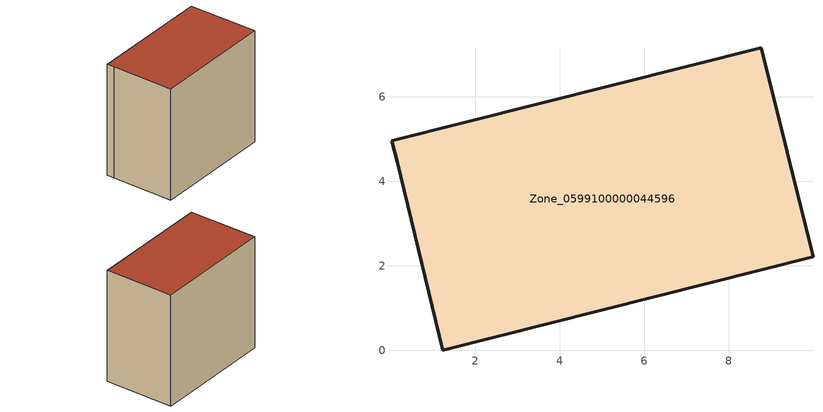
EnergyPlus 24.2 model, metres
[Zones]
Zone_0599100000044596
 floor ground (C_G): 0.02,4.95 8.76,7.16 9.99,2.21 1.23,0 0.16,4.46 z0
 wall outside (C_F): 9.99,2.21 8.76,7.16 0.02,4.95 0.16,4.46 1.23,0 9.99,2.21 z0:8.3
 roof outside (C_R): 8.76,7.16 0.02,4.95 0.16,4.46 1.23,0 9.99,2.21 z8.3
[BUILDING]
Pand.0599100000044596: North Axis=0; Terrain=City; Loads Convergence Tolerance Value=0.04; Temperature Convergence Tolerance Value=0.4; Solar Distribution=FullExterior; Maximum Number of Warmup Days=25; Minimum Number of Warmup Days=1
[Site:Location]
Rotterdam.The.Hague.AP_ZH_NLD Design_Conditions: Latitude=51.96; Longitude=4.45; Time Zone=1; Elevation=-4.5
[SITE:GROUNDTEMPERATURE:BUILDINGSURFACE]
18, 18, 18, 18, 18, 18, 18, 18, 18, 18, 18, 18
[MATERIAL] Thermal Absorptance=0.9; Solar Absorptance=0.7; Visible Absorptance=0.7
Name | Roughness | Thickness | Conductivity | Density | Specific Heat
G.TI.1975-1991 | MediumSmooth | 0.15 | 0.288461 | 540 | 1210
F.TI.1975-1991 | Rough | 0.3 | 0.230769 | 1920 | 840
R.TI.1975-1991 | MediumRough | 0.2 | 0.153846 | 1500 | 1000
[CONSTRUCTION]
C_G: G.TI.1975-1991
C_F: F.TI.1975-1991
C_R: R.TI.1975-1991
[ZONE]
Zone_0599100000044596: Type=1; Multiplier=1; Ceiling Height=Autocalculate; Volume=Autocalculate; Floor Area=autocalculate; Part of Total Floor Area=Yes
[ZONEINFILTRATION:DESIGNFLOWRATE]
Infil_Zone_0599100000044596: Zone or ZoneList or Space or SpaceList=Zone_0599100000044596; Schedule=AlwaysOn; Design Flow Rate Calculation Method=Flow/Area; Flow Rate per Floor Area=0.003; Constant Term Coefficient=1; Temperature Term Coefficient=0; Velocity Term Coefficient=0; Velocity Squared Term Coefficient=0
[HVACTEMPLATE:ZONE:IDEALLOADSAIRSYSTEM]
Zone_0599100000044596: Maximum Heating Supply Air Temperature=50; Minimum Cooling Supply Air Temperature=13; Maximum Heating Supply Air Humidity Ratio=0.0156; Minimum Cooling Supply Air Humidity Ratio=0.0077; Heating Limit=NoLimit; Cooling Limit=NoLimit; Dehumidification Control Type=ConstantSensibleHeatRatio; Cooling Sensible Heat Ratio=0.7; Dehumidification Setpoint=60; Humidification Control Type=None; Humidification Setpoint=30; Outdoor Air Method=None; Outdoor Air Flow Rate per Person=0.00944; Outdoor Air Flow Rate per Zone Floor Area=0; Outdoor Air Flow Rate per Zone=0; Demand Controlled Ventilation Type=None; Outdoor Air Economizer Type=NoEconomizer; Heat Recovery Type=None; Sensible Heat Recovery Effectiveness=0.7; Latent Heat Recovery Effectiveness=0.65
[ZONECONTROL:THERMOSTAT]
ThermostatControl_Zone_0599100000044596: Zone or ZoneList=Zone_0599100000044596; Control Type Schedule=DualSetpointControlType; Control 1=Thermostat_Zone_0599100000044596; Temperature Difference Between Cutout And Setpoint=0
[THERMOSTATSETPOINT:DUALSETPOINT]
Thermostat_Zone_0599100000044596: Heating Setpoint Temperature Schedule=HeatingSetpoint_Zone_0599100000044596; Cooling Setpoint Temperature Schedule=CoolingSetpoint_Zone_0599100000044596
[SCHEDULE:COMPACT]
HeatingSetpoint_Zone_0599100000044596: Through: 12/31, For: AllDays, Until: 24:00, 21
CoolingSetpoint_Zone_0599100000044596: Through: 12/31, For: AllDays, Until: 24:00, 24
DualSetpointControlType: Through: 12/31, For: AllDays, Until: 24:00, 4
AlwaysOn: Through: 12/31, For: AllDays, Until: 24:00, 1
